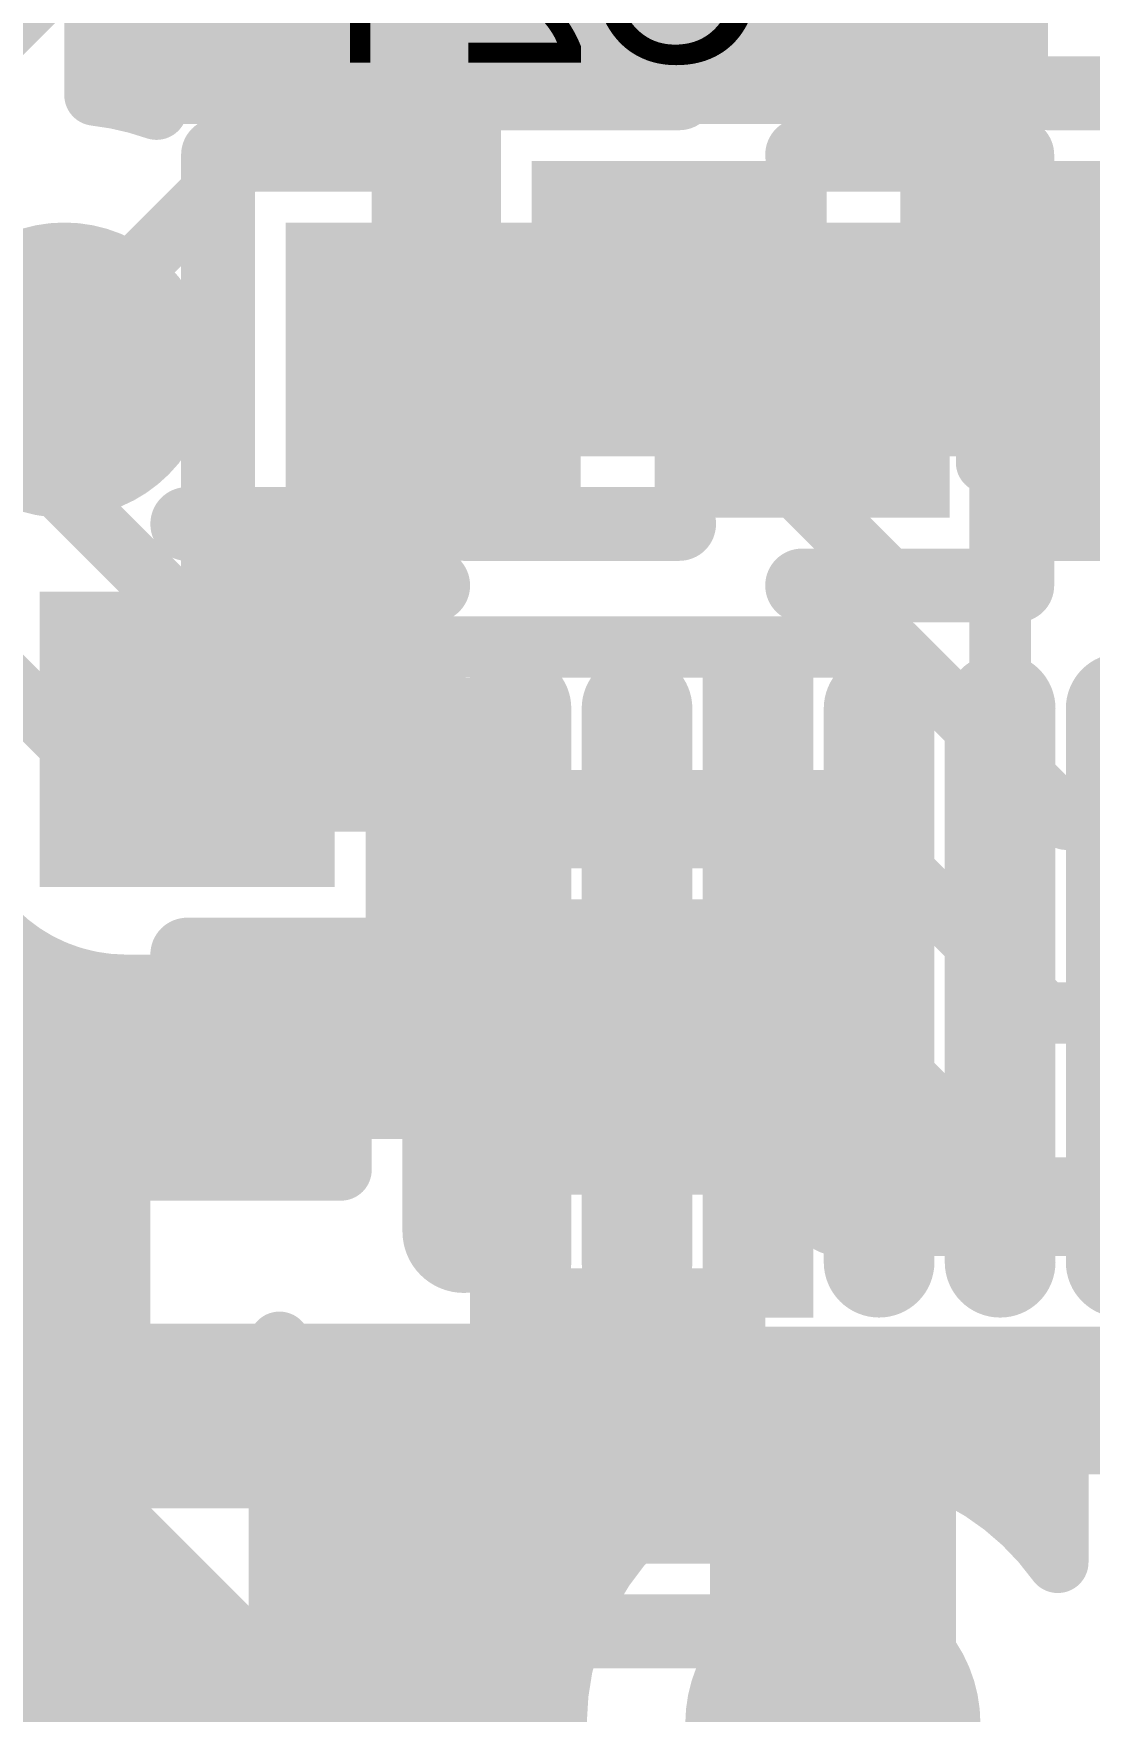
# Model space of a CAD drawing. Header units: millimetres. Extents: x 1.9 to 5.81, y 3 to 5.61.
# Drawn here: x 3.535 to 3.7067, y 3.872 to 4.1447 of the extents above; entities that cross this region are included whole.
import ezdxf

# ---------------------------------------------------------------- set-up
doc = ezdxf.new("R2010")
doc.units = ezdxf.units.MM
doc.header["$MEASUREMENT"] = 0
for name, color, linetype in [('BottomLayer', 5, 'Continuous'), ('BottomOverlay', 54, 'Continuous'), ('BottomPaste', 16, 'Continuous'), ('BottomSolder', 6, 'Continuous'), ('MultiLayer', 9, 'Continuous'), ('TopLayer', 1, 'Continuous'), ('TopOverlay', 2, 'Continuous'), ('TopPaste', 8, 'Continuous'), ('TopSolder', 216, 'Continuous')]:
    doc.layers.add(name, color=color, linetype=linetype)

msp = doc.modelspace()

# ---------------------------------------------------------------- linework, layer by layer
at = {"layer": 'BottomLayer'}
for points, const_width in [([(3.55, 4.13387), (3.55, 4.374)], 0.01), ([(3.6, 4.09), (3.6, 4.26)], 0.01), ([(3.545, 4.13472), (3.545, 4.23)], 0.01), ([(3.56, 4.135), (3.56, 4.215)], 0.01), ([(3.57, 4.135), (3.57, 4.215)], 0.01), ([(3.58, 4.135), (3.58, 4.215)], 0.01), ([(3.59, 4.135), (3.59, 4.215)], 0.01), ([(3.6, 4.135), (3.6, 4.215)], 0.01), ([(3.61, 4.135), (3.61, 4.215)], 0.01), ([(3.62, 4.135), (3.62, 4.215)], 0.01), ([(3.63, 4.135), (3.63, 4.215)], 0.01), ([(3.64, 4.135), (3.64, 4.215)], 0.01), ([(3.65, 4.135), (3.65, 4.215)], 0.01), ([(3.66, 4.135), (3.66, 4.215)], 0.01), ([(3.67, 4.135), (3.67, 4.20757)], 0.01), ([(3.68, 4.135), (3.68, 4.19757)], 0.01), ([(3.69, 4.135), (3.69, 4.18757)], 0.01), ([(3.695, 4.135), (3.695, 4.16)], 0.01), ([(3.545, 4.14), (3.695, 4.14)], 0.01), ([(3.555, 4.135), (3.615, 4.135)], 0.01), ([(3.6, 4.09), (3.6, 4.13)], 0.02), ([(3.615, 4.135), (3.645, 4.135)], 0.01), ([(3.615, 4.135), (3.645, 4.135)], 0.01), ([(3.645, 4.135), (3.695, 4.135)], 0.01), ([(3.54, 4.07), (3.54, 4.09)], 0.01), ([(3.66, 4.09), (3.74, 4.09)], 0.01), ([(3.49, 4.08), (3.55, 4.02)], 0.01), ([(3.54, 4.07), (3.565, 4.045)], 0.01), ([(3.565, 4.045), (3.675, 4.045)], 0.01), ([(3.675, 4.045), (3.70299, 4.01701)], 0.01), ([(3.55, 4.02), (3.665, 4.02)], 0.01), ([(3.665, 4.02), (3.69949, 3.98551)], 0.01), ([(3.70299, 4.01701), (3.74756, 4.01701)], 0.01), ([(3.54, 3.96), (3.54, 3.99172)], 0.01), ([(3.3861, 3.99), (3.55, 3.99)], 0.01), ([(3.55, 3.99), (3.585, 3.99)], 0.01), ([(3.55, 3.99), (3.585, 3.99)], 0.01), ([(3.55, 3.96), (3.55, 3.99)], 0.01), ([(3.57, 3.98), (3.6577, 3.98)], 0.03), ([(3.56, 3.96), (3.56, 3.99)], 0.01), ([(3.57, 3.96), (3.57, 3.99)], 0.01), ([(3.58, 3.96), (3.58, 3.99)], 0.01), ([(3.585, 3.965), (3.585, 3.99)], 0.01), ([(3.6577, 3.98), (3.675, 3.9627)], 0.03), ([(3.69949, 3.98551), (3.74756, 3.98551)], 0.01), ([(3.59, 3.98), (3.63, 3.98)], 0.02), ([(3.39123, 3.98), (3.585, 3.98)], 0.01), ([(3.39408, 3.97), (3.585, 3.97)], 0.01), ([(3.675, 3.96757), (3.67826, 3.96431)], 0.01), ([(3.585, 3.96), (3.585, 3.965)], 0.01), ([(3.585, 3.96), (3.585, 3.965)], 0.01), ([(3.675, 3.95952), (3.675, 3.965)], 0.01), ([(3.675, 3.95952), (3.675, 3.965)], 0.01), ([(3.68, 3.95952), (3.68, 3.9627)], 0.01), ([(3.39657, 3.96), (3.585, 3.96)], 0.01), ([(3.675, 3.96), (3.6837, 3.96)], 0.01), ([(3.675, 3.95952), (3.68451, 3.95952)], 0.01), ([(3.66598, 3.95402), (3.86402, 3.95402)], 0.016), ([(3.38, 3.92), (3.63, 3.92)], 0.03), ([(3.64252, 3.92252), (3.85748, 3.92252)], 0.024), ([(3.665, 3.87), (3.665, 3.91)], 0.04), ([(3.33, 3.88), (3.585, 3.88)], 0.012), ([(3.585, 3.88), (3.63697, 3.82803)], 0.012)]:
    msp.add_lwpolyline(points, dxfattribs=dict(at, const_width=const_width))
for points, const_width in [([(3.5425, 4.14, 1), (3.5475, 4.14, 1)], 0.005), ([(3.6925, 4.14, 1), (3.6975, 4.14, 1)], 0.005), ([(3.5425, 4.13472, 1), (3.5475, 4.13472, 1)], 0.005), ([(3.5425, 4.13472, 1), (3.5475, 4.13472, 1)], 0.005), ([(3.5475, 4.13387, 1), (3.5525, 4.13387, 1)], 0.005), ([(3.5525, 4.135, 1), (3.5575, 4.135, 1)], 0.005), ([(3.5575, 4.135, 1), (3.5625, 4.135, 1)], 0.005), ([(3.5675, 4.135, 1), (3.5725, 4.135, 1)], 0.005), ([(3.5775, 4.135, 1), (3.5825, 4.135, 1)], 0.005), ([(3.5875, 4.135, 1), (3.5925, 4.135, 1)], 0.005), ([(3.595, 4.13, 1), (3.605, 4.13, 1)], 0.01), ([(3.5975, 4.135, 1), (3.6025, 4.135, 1)], 0.005), ([(3.6075, 4.135, 1), (3.6125, 4.135, 1)], 0.005), ([(3.6125, 4.135, 1), (3.6175, 4.135, 1)], 0.005), ([(3.6125, 4.135, 1), (3.6175, 4.135, 1)], 0.005), ([(3.6125, 4.135, 1), (3.6175, 4.135, 1)], 0.005), ([(3.6175, 4.135, 1), (3.6225, 4.135, 1)], 0.005), ([(3.6275, 4.135, 1), (3.6325, 4.135, 1)], 0.005), ([(3.6375, 4.135, 1), (3.6425, 4.135, 1)], 0.005), ([(3.6425, 4.135, 1), (3.6475, 4.135, 1)], 0.005), ([(3.6425, 4.135, 1), (3.6475, 4.135, 1)], 0.005), ([(3.6425, 4.135, 1), (3.6475, 4.135, 1)], 0.005), ([(3.6475, 4.135, 1), (3.6525, 4.135, 1)], 0.005), ([(3.6575, 4.135, 1), (3.6625, 4.135, 1)], 0.005), ([(3.6675, 4.135, 1), (3.6725, 4.135, 1)], 0.005), ([(3.6775, 4.135, 1), (3.6825, 4.135, 1)], 0.005), ([(3.6875, 4.135, 1), (3.6925, 4.135, 1)], 0.005), ([(3.6925, 4.135, 1), (3.6975, 4.135, 1)], 0.005), ([(3.6925, 4.135, 1), (3.6975, 4.135, 1)], 0.005), ([(3.5525, 4.13243, 1), (3.5575, 4.13243, 1)], 0.005), ([(3.53, 4.09, 1), (3.55, 4.09, 1)], 0.02), ([(3.595, 4.09, 1), (3.605, 4.09, 1)], 0.01), ([(3.5375, 4.09, 1), (3.5425, 4.09, 1)], 0.005), ([(3.5975, 4.09, 1), (3.6025, 4.09, 1)], 0.005), ([(3.6575, 4.09, 1), (3.6625, 4.09, 1)], 0.005), ([(3.5375, 4.07, 1), (3.5425, 4.07, 1)], 0.005), ([(3.5375, 4.07, 1), (3.5425, 4.07, 1)], 0.005), ([(3.5625, 4.045, 1), (3.5675, 4.045, 1)], 0.005), ([(3.5625, 4.045, 1), (3.5675, 4.045, 1)], 0.005), ([(3.6725, 4.045, 1), (3.6775, 4.045, 1)], 0.005), ([(3.6725, 4.045, 1), (3.6775, 4.045, 1)], 0.005), ([(3.5475, 4.02, 1), (3.5525, 4.02, 1)], 0.005), ([(3.5475, 4.02, 1), (3.5525, 4.02, 1)], 0.005), ([(3.6625, 4.02, 1), (3.6675, 4.02, 1)], 0.005), ([(3.6625, 4.02, 1), (3.6675, 4.02, 1)], 0.005), ([(3.70049, 4.01701, 1), (3.70549, 4.01701, 1)], 0.005), ([(3.70049, 4.01701, 1), (3.70549, 4.01701, 1)], 0.005), ([(3.5275, 3.99764, 1), (3.5325, 3.99764, 1)], 0.005), ([(3.5375, 3.99172, 1), (3.5425, 3.99172, 1)], 0.005), ([(3.5475, 3.99, 1), (3.5525, 3.99, 1)], 0.005), ([(3.5475, 3.99, 1), (3.5525, 3.99, 1)], 0.005), ([(3.5475, 3.99, 1), (3.5525, 3.99, 1)], 0.005), ([(3.5475, 3.99, 1), (3.5525, 3.99, 1)], 0.005), ([(3.5475, 3.99, 1), (3.5525, 3.99, 1)], 0.005), ([(3.5475, 3.99, 1), (3.5525, 3.99, 1)], 0.005), ([(3.5625, 3.98, 1), (3.5775, 3.98, 1)], 0.015), ([(3.5575, 3.99, 1), (3.5625, 3.99, 1)], 0.005), ([(3.5675, 3.99, 1), (3.5725, 3.99, 1)], 0.005), ([(3.5775, 3.99, 1), (3.5825, 3.99, 1)], 0.005), ([(3.5825, 3.99, 1), (3.5875, 3.99, 1)], 0.005), ([(3.5825, 3.99, 1), (3.5875, 3.99, 1)], 0.005), ([(3.5825, 3.99, 1), (3.5875, 3.99, 1)], 0.005), ([(3.6502, 3.98, 1), (3.6652, 3.98, 1)], 0.015), ([(3.6502, 3.98, 1), (3.6652, 3.98, 1)], 0.015), ([(3.69699, 3.98551, 1), (3.70199, 3.98551, 1)], 0.005), ([(3.69699, 3.98551, 1), (3.70199, 3.98551, 1)], 0.005), ([(3.585, 3.98, 1), (3.595, 3.98, 1)], 0.01), ([(3.625, 3.98, 1), (3.635, 3.98, 1)], 0.01), ([(3.5825, 3.98, 1), (3.5875, 3.98, 1)], 0.005), ([(3.6675, 3.9627, 1), (3.6825, 3.9627, 1)], 0.015), ([(3.5825, 3.97, 1), (3.5875, 3.97, 1)], 0.005), ([(3.6725, 3.96757, 1), (3.6775, 3.96757, 1)], 0.005), ([(3.5825, 3.965, 1), (3.5875, 3.965, 1)], 0.005), ([(3.5825, 3.965, 1), (3.5875, 3.965, 1)], 0.005), ([(3.5825, 3.965, 1), (3.5875, 3.965, 1)], 0.005), ([(3.6725, 3.965, 1), (3.6775, 3.965, 1)], 0.005), ([(3.6725, 3.965, 1), (3.6775, 3.965, 1)], 0.005), ([(3.67576, 3.96431, 1), (3.68076, 3.96431, 1)], 0.005), ([(3.67576, 3.96431, 1), (3.68076, 3.96431, 1)], 0.005), ([(3.67577, 3.9643, 1), (3.68077, 3.9643, 1)], 0.005), ([(3.6775, 3.9627, 1), (3.6825, 3.9627, 1)], 0.005), ([(3.5275, 3.96, 1), (3.5325, 3.96, 1)], 0.005), ([(3.5375, 3.96, 1), (3.5425, 3.96, 1)], 0.005), ([(3.5475, 3.96, 1), (3.5525, 3.96, 1)], 0.005), ([(3.5575, 3.96, 1), (3.5625, 3.96, 1)], 0.005), ([(3.5675, 3.96, 1), (3.5725, 3.96, 1)], 0.005), ([(3.5775, 3.96, 1), (3.5825, 3.96, 1)], 0.005), ([(3.5825, 3.96, 1), (3.5875, 3.96, 1)], 0.005), ([(3.5825, 3.96, 1), (3.5875, 3.96, 1)], 0.005), ([(3.5825, 3.96, 1), (3.5875, 3.96, 1)], 0.005), ([(3.6725, 3.96, 1), (3.6775, 3.96, 1)], 0.005), ([(3.6725, 3.95952, 1), (3.6775, 3.95952, 1)], 0.005), ([(3.6725, 3.95952, 1), (3.6775, 3.95952, 1)], 0.005), ([(3.6725, 3.95952, 1), (3.6775, 3.95952, 1)], 0.005), ([(3.6775, 3.95952, 1), (3.6825, 3.95952, 1)], 0.005), ([(3.6812, 3.96, 1), (3.6862, 3.96, 1)], 0.005), ([(3.68201, 3.95952, 1), (3.68701, 3.95952, 1)], 0.005), ([(3.68201, 3.95952, 1), (3.68701, 3.95952, 1)], 0.005), ([(3.68201, 3.95952, 1), (3.68701, 3.95952, 1)], 0.005), ([(3.66198, 3.95402, 1), (3.66998, 3.95402, 1)], 0.008), ([(3.6225, 3.92, 1), (3.6375, 3.92, 1)], 0.015), ([(3.63652, 3.92252, 1), (3.64852, 3.92252, 1)], 0.012), ([(3.655, 3.91, 1), (3.675, 3.91, 1)], 0.02), ([(3.655, 3.87, 1), (3.675, 3.87, 1)], 0.02), ([(3.655, 3.87, 1), (3.675, 3.87, 1)], 0.02), ([(3.582, 3.88, 1), (3.588, 3.88, 1)], 0.006), ([(3.582, 3.88, 1), (3.588, 3.88, 1)], 0.006)]:
    msp.add_lwpolyline(points, format="xyb", close=True, dxfattribs=dict(at, const_width=const_width))
at = {"layer": 'BottomLayer', "const_width": 0.01}
for points in [[(3.545, 4.13472, -0.057186), (3.555, 4.13243)], [(3.55, 3.99, -0.19906), (3.52877, 3.9988)], [(3.55, 3.99, -0.198912), (3.52879, 3.99879)], [(3.68451, 3.95952, -0.065891), (3.67826, 3.96431)], [(3.68451, 3.95952, -0.065748), (3.67827, 3.9643)]]:
    msp.add_lwpolyline(points, format="xyb", dxfattribs=at)
at = {"layer": 'BottomLayer'}
for points in [[(3.62, 4.11), (3.58, 4.11), (3.62, 4.07), (3.58, 4.07)], [(3.68, 4.11), (3.64, 4.11), (3.68, 4.07), (3.64, 4.07)], [(3.65, 3.96), (3.65, 4), (3.61, 3.96), (3.61, 4)], [(3.65, 3.9), (3.65, 3.94), (3.61, 3.9), (3.61, 3.94)]]:
    msp.add_solid(points, dxfattribs=at)
at = {"layer": 'BottomOverlay'}
for points, const_width in [([(3.69, 4.075), (3.69, 4.275)], 0.01), ([(3.565, 4.125), (3.6, 4.125)], 0.012), ([(3.565, 4.055), (3.565, 4.125)], 0.012), ([(3.66, 4.125), (3.695, 4.125)], 0.012), ([(3.695, 4.055), (3.695, 4.125)], 0.012), ([(3.69, 4.075), (3.79, 4.075)], 0.01), ([(3.565, 4.055), (3.6, 4.055)], 0.012), ([(3.66, 4.055), (3.695, 4.055)], 0.012), ([(3.595, 3.98), (3.595, 4.015)], 0.012), ([(3.595, 4.015), (3.665, 4.015)], 0.012), ([(3.665, 3.98), (3.665, 4.015)], 0.012), ([(3.595, 3.885), (3.595, 3.92)], 0.012), ([(3.665, 3.885), (3.665, 3.92)], 0.012), ([(3.595, 3.885), (3.665, 3.885)], 0.012)]:
    msp.add_lwpolyline(points, dxfattribs=dict(at, const_width=const_width))
for points, const_width in [([(3.562, 4.125, 1), (3.568, 4.125, 1)], 0.006), ([(3.562, 4.125, 1), (3.568, 4.125, 1)], 0.006), ([(3.597, 4.125, 1), (3.603, 4.125, 1)], 0.006), ([(3.657, 4.125, 1), (3.663, 4.125, 1)], 0.006), ([(3.692, 4.125, 1), (3.698, 4.125, 1)], 0.006), ([(3.692, 4.125, 1), (3.698, 4.125, 1)], 0.006), ([(3.6875, 4.075, 1), (3.6925, 4.075, 1)], 0.005), ([(3.6875, 4.075, 1), (3.6925, 4.075, 1)], 0.005), ([(3.562, 4.055, 1), (3.568, 4.055, 1)], 0.006), ([(3.562, 4.055, 1), (3.568, 4.055, 1)], 0.006), ([(3.597, 4.055, 1), (3.603, 4.055, 1)], 0.006), ([(3.657, 4.055, 1), (3.663, 4.055, 1)], 0.006), ([(3.692, 4.055, 1), (3.698, 4.055, 1)], 0.006), ([(3.692, 4.055, 1), (3.698, 4.055, 1)], 0.006), ([(3.592, 4.015, 1), (3.598, 4.015, 1)], 0.006), ([(3.592, 4.015, 1), (3.598, 4.015, 1)], 0.006), ([(3.662, 4.015, 1), (3.668, 4.015, 1)], 0.006), ([(3.662, 4.015, 1), (3.668, 4.015, 1)], 0.006), ([(3.592, 3.98, 1), (3.598, 3.98, 1)], 0.006), ([(3.662, 3.98, 1), (3.668, 3.98, 1)], 0.006), ([(3.592, 3.92, 1), (3.598, 3.92, 1)], 0.006), ([(3.662, 3.92, 1), (3.668, 3.92, 1)], 0.006), ([(3.592, 3.885, 1), (3.598, 3.885, 1)], 0.006), ([(3.592, 3.885, 1), (3.598, 3.885, 1)], 0.006), ([(3.662, 3.885, 1), (3.668, 3.885, 1)], 0.006), ([(3.662, 3.885, 1), (3.668, 3.885, 1)], 0.006)]:
    msp.add_lwpolyline(points, format="xyb", close=True, dxfattribs=dict(at, const_width=const_width))
at = {"layer": 'BottomPaste'}
for points in [[(3.62, 4.11), (3.58, 4.11), (3.62, 4.07), (3.58, 4.07)], [(3.62, 4.11), (3.58, 4.11), (3.62, 4.07), (3.58, 4.07)], [(3.68, 4.11), (3.64, 4.11), (3.68, 4.07), (3.64, 4.07)], [(3.68, 4.11), (3.64, 4.11), (3.68, 4.07), (3.64, 4.07)], [(3.65, 3.96), (3.65, 4), (3.61, 3.96), (3.61, 4)], [(3.65, 3.96), (3.65, 4), (3.61, 3.96), (3.61, 4)], [(3.65, 3.9), (3.65, 3.94), (3.61, 3.9), (3.61, 3.94)], [(3.65, 3.9), (3.65, 3.94), (3.61, 3.9), (3.61, 3.94)]]:
    msp.add_solid(points, dxfattribs=at)
at = {"layer": 'BottomSolder', "const_width": 0.024}
for points in [[(3.528, 4.09, 1), (3.552, 4.09, 1)], [(3.528, 4.09, 1), (3.552, 4.09, 1)], [(3.653, 3.87, 1), (3.677, 3.87, 1)], [(3.653, 3.87, 1), (3.677, 3.87, 1)]]:
    msp.add_lwpolyline(points, format="xyb", close=True, dxfattribs=at)
at = {"layer": 'BottomSolder'}
for points in [[(3.624, 4.114), (3.576, 4.114), (3.624, 4.066), (3.576, 4.066)], [(3.624, 4.114), (3.576, 4.114), (3.624, 4.066), (3.576, 4.066)], [(3.684, 4.114), (3.636, 4.114), (3.684, 4.066), (3.636, 4.066)], [(3.684, 4.114), (3.636, 4.114), (3.684, 4.066), (3.636, 4.066)], [(3.654, 3.956), (3.654, 4.004), (3.606, 3.956), (3.606, 4.004)], [(3.654, 3.956), (3.654, 4.004), (3.606, 3.956), (3.606, 4.004)], [(3.654, 3.896), (3.654, 3.944), (3.606, 3.896), (3.606, 3.944)], [(3.654, 3.896), (3.654, 3.944), (3.606, 3.896), (3.606, 3.944)]]:
    msp.add_solid(points, dxfattribs=at)
at = {"layer": 'MultiLayer', "const_width": 0.02}
for points in [[(3.53, 4.09, 1), (3.55, 4.09, 1)], [(3.655, 3.87, 1), (3.675, 3.87, 1)]]:
    msp.add_lwpolyline(points, format="xyb", close=True, dxfattribs=at)
at = {"layer": 'TopLayer'}
for points, const_width in [([(3.485, 4.1), (3.56, 4.175)], 0.01), ([(3.545, 4.1), (3.595, 4.15)], 0.01), ([(3.6922, 3.99), (3.6922, 4.09779)], 0.01), ([(3.64, 4.09), (3.67252, 4.05748)], 0.01), ([(3.67252, 3.99), (3.67252, 4.05748)], 0.01), ([(3.56, 4.03), (3.605, 4.03)], 0.02), ([(3.605, 3.95), (3.605, 4.03)], 0.02), ([(3.61347, 3.945), (3.61347, 4.035)], 0.01), ([(3.63315, 3.945), (3.63315, 4.035)], 0.01), ([(3.67252, 3.945), (3.67252, 4.035)], 0.01), ([(3.6922, 3.945), (3.6922, 4.035)], 0.01), ([(3.45, 3.995), (3.59, 3.855)], 0.02), ([(3.575, 3.855), (3.575, 3.93197)], 0.01), ([(3.58, 3.84354), (3.58, 3.92551)], 0.01), ([(3.7, 3.915), (3.71189, 3.92689)], 0.01), ([(3.575, 3.92), (3.58697, 3.92)], 0.01), ([(3.59, 3.83062), (3.59, 3.91838)], 0.01), ([(3.545, 3.915), (3.7, 3.915)], 0.01), ([(3.6, 3.335), (3.6, 3.91536)], 0.01), ([(3.61, 3.335), (3.61, 3.9152)], 0.01), ([(3.62, 3.87), (3.62, 3.91572)], 0.01), ([(3.62283, 3.915), (3.63315, 3.915)], 0.01), ([(3.63, 3.89828), (3.63, 3.915)], 0.01), ([(3.63315, 3.915), (3.665, 3.915)], 0.01), ([(3.64, 3.90742), (3.64, 3.915)], 0.01), ([(3.665, 3.915), (3.67252, 3.915)], 0.01), ([(3.67252, 3.915), (3.68283, 3.915)], 0.01), ([(3.69, 3.90742), (3.69, 3.91508)], 0.01), ([(3.7, 3.89828), (3.7, 3.91603)], 0.01), ([(3.70158, 3.89622), (3.70158, 3.9165)], 0.01), ([(3.575, 3.91), (3.64438, 3.91)], 0.01), ([(3.68562, 3.91), (3.70158, 3.91)], 0.01), ([(3.575, 3.9), (3.63146, 3.9)], 0.01), ([(3.69854, 3.9), (3.70158, 3.9)], 0.01), ([(3.575, 3.89), (3.62469, 3.89)], 0.01), ([(3.575, 3.88), (3.62113, 3.88)], 0.01), ([(3.47, 3.87), (3.56, 3.87)], 0.02), ([(3.665, 3.685), (3.665, 3.865)], 0.03), ([(3.575, 3.87), (3.62, 3.87)], 0.01), ([(3.62, 3.335), (3.62, 3.87)], 0.01)]:
    msp.add_lwpolyline(points, dxfattribs=dict(at, const_width=const_width))
for points, const_width in [([(3.53, 4.09, 1), (3.55, 4.09, 1)], 0.02), ([(3.5425, 4.1, 1), (3.5475, 4.1, 1)], 0.005), ([(3.68971, 4.09779, 1), (3.6947, 4.09779, 1)], 0.005), ([(3.6375, 4.09, 1), (3.6425, 4.09, 1)], 0.005), ([(3.67002, 4.05748, 1), (3.67502, 4.05748, 1)], 0.005), ([(3.67002, 4.05748, 1), (3.67502, 4.05748, 1)], 0.005), ([(3.555, 4.03, 1), (3.565, 4.03, 1)], 0.01), ([(3.6, 4.03, 1), (3.61, 4.03, 1)], 0.01), ([(3.6, 4.03, 1), (3.61, 4.03, 1)], 0.01), ([(3.61097, 4.035, 1), (3.61597, 4.035, 1)], 0.005), ([(3.63065, 4.035, 1), (3.63565, 4.035, 1)], 0.005), ([(3.67002, 4.035, 1), (3.67502, 4.035, 1)], 0.005), ([(3.68971, 4.035, 1), (3.6947, 4.035, 1)], 0.005), ([(3.67002, 3.99, 1), (3.67502, 3.99, 1)], 0.005), ([(3.68971, 3.99, 1), (3.6947, 3.99, 1)], 0.005), ([(3.6, 3.95, 1), (3.61, 3.95, 1)], 0.01), ([(3.61097, 3.945, 1), (3.61597, 3.945, 1)], 0.005), ([(3.63065, 3.945, 1), (3.63565, 3.945, 1)], 0.005), ([(3.67002, 3.945, 1), (3.67502, 3.945, 1)], 0.005), ([(3.68971, 3.945, 1), (3.6947, 3.945, 1)], 0.005), ([(3.5725, 3.93197, 1), (3.5775, 3.93197, 1)], 0.005), ([(3.5725, 3.93197, 1), (3.5775, 3.93197, 1)], 0.005), ([(3.5775, 3.92551, 1), (3.5825, 3.92551, 1)], 0.005), ([(3.5725, 3.92, 1), (3.5775, 3.92, 1)], 0.005), ([(3.58447, 3.92, 1), (3.58947, 3.92, 1)], 0.005), ([(3.5875, 3.91838, 1), (3.5925, 3.91838, 1)], 0.005), ([(3.5425, 3.915, 1), (3.5475, 3.915, 1)], 0.005), ([(3.5975, 3.91536, 1), (3.6025, 3.91536, 1)], 0.005), ([(3.6069, 3.91528, 1), (3.6119, 3.91528, 1)], 0.005), ([(3.6069, 3.91528, 1), (3.6119, 3.91528, 1)], 0.005), ([(3.6075, 3.9152, 1), (3.6125, 3.9152, 1)], 0.005), ([(3.6175, 3.91572, 1), (3.6225, 3.91572, 1)], 0.005), ([(3.62033, 3.9165, 1), (3.62534, 3.9165, 1)], 0.005), ([(3.62033, 3.915, 1), (3.62534, 3.915, 1)], 0.005), ([(3.62081, 3.91666, 1), (3.62581, 3.91666, 1)], 0.005), ([(3.6275, 3.915, 1), (3.6325, 3.915, 1)], 0.005), ([(3.63065, 3.915, 1), (3.63565, 3.915, 1)], 0.005), ([(3.63065, 3.915, 1), (3.63565, 3.915, 1)], 0.005), ([(3.63065, 3.915, 1), (3.63565, 3.915, 1)], 0.005), ([(3.6375, 3.915, 1), (3.6425, 3.915, 1)], 0.005), ([(3.6625, 3.915, 1), (3.6675, 3.915, 1)], 0.005), ([(3.6625, 3.915, 1), (3.6675, 3.915, 1)], 0.005), ([(3.6625, 3.915, 1), (3.6675, 3.915, 1)], 0.005), ([(3.6625, 3.915, 1), (3.6675, 3.915, 1)], 0.005), ([(3.67002, 3.915, 1), (3.67502, 3.915, 1)], 0.005), ([(3.67002, 3.915, 1), (3.67502, 3.915, 1)], 0.005), ([(3.67002, 3.915, 1), (3.67502, 3.915, 1)], 0.005), ([(3.67986, 3.91666, 1), (3.68486, 3.91666, 1)], 0.005), ([(3.68033, 3.9165, 1), (3.68533, 3.9165, 1)], 0.005), ([(3.68033, 3.915, 1), (3.68533, 3.915, 1)], 0.005), ([(3.6875, 3.91508, 1), (3.6925, 3.91508, 1)], 0.005), ([(3.6975, 3.91603, 1), (3.7025, 3.91603, 1)], 0.005), ([(3.6975, 3.915, 1), (3.7025, 3.915, 1)], 0.005), ([(3.6975, 3.915, 1), (3.7025, 3.915, 1)], 0.005), ([(3.69908, 3.9165, 1), (3.70408, 3.9165, 1)], 0.005), ([(3.69908, 3.9165, 1), (3.70408, 3.9165, 1)], 0.005), ([(3.5725, 3.91, 1), (3.5775, 3.91, 1)], 0.005), ([(3.64188, 3.91, 1), (3.64688, 3.91, 1)], 0.005), ([(3.68312, 3.91, 1), (3.68812, 3.91, 1)], 0.005), ([(3.69908, 3.91, 1), (3.70408, 3.91, 1)], 0.005), ([(3.6375, 3.90742, 1), (3.6425, 3.90742, 1)], 0.005), ([(3.6875, 3.90742, 1), (3.6925, 3.90742, 1)], 0.005), ([(3.5725, 3.9, 1), (3.5775, 3.9, 1)], 0.005), ([(3.6275, 3.89828, 1), (3.6325, 3.89828, 1)], 0.005), ([(3.62896, 3.9, 1), (3.63396, 3.9, 1)], 0.005), ([(3.69604, 3.9, 1), (3.70104, 3.9, 1)], 0.005), ([(3.6975, 3.89828, 1), (3.7025, 3.89828, 1)], 0.005), ([(3.69908, 3.9, 1), (3.70408, 3.9, 1)], 0.005), ([(3.69908, 3.89622, 1), (3.70408, 3.89622, 1)], 0.005), ([(3.69908, 3.89622, 1), (3.70408, 3.89622, 1)], 0.005), ([(3.5725, 3.89, 1), (3.5775, 3.89, 1)], 0.005), ([(3.62219, 3.89, 1), (3.62719, 3.89, 1)], 0.005), ([(3.655, 3.87, 1), (3.675, 3.87, 1)], 0.02), ([(3.5725, 3.88, 1), (3.5775, 3.88, 1)], 0.005), ([(3.61863, 3.88, 1), (3.62363, 3.88, 1)], 0.005), ([(3.555, 3.87, 1), (3.565, 3.87, 1)], 0.01), ([(3.6575, 3.865, 1), (3.6725, 3.865, 1)], 0.015), ([(3.5725, 3.87, 1), (3.5775, 3.87, 1)], 0.005), ([(3.6175, 3.87, 1), (3.6225, 3.87, 1)], 0.005), ([(3.6175, 3.87, 1), (3.6225, 3.87, 1)], 0.005), ([(3.6175, 3.87, 1), (3.6225, 3.87, 1)], 0.005)]:
    msp.add_lwpolyline(points, format="xyb", close=True, dxfattribs=dict(at, const_width=const_width))
at = {"layer": 'TopLayer', "const_width": 0.01}
for points in [[(3.6094, 3.91528, -0.297225), (3.575, 3.93197)], [(3.62283, 3.9165, -0.113912), (3.6094, 3.91528)], [(3.625, 3.84938, -0.561553), (3.665, 3.915)], [(3.63315, 3.915, -0.083764), (3.62331, 3.91666)], [(3.665, 3.915, -0.241779), (3.70158, 3.89622)], [(3.68236, 3.91666, -0.083764), (3.67252, 3.915)], [(3.70158, 3.9165, -0.160173), (3.68283, 3.9165)]]:
    msp.add_lwpolyline(points, format="xyb", dxfattribs=at)
at = {"layer": 'TopLayer'}
for points in [[(3.66, 4.12), (3.62, 4.12), (3.66, 4.08), (3.62, 4.08)], [(3.72, 4.12), (3.68, 4.12), (3.72, 4.08), (3.68, 4.08)], [(3.58, 4.05), (3.54, 4.05), (3.58, 4.01), (3.54, 4.01)], [(3.65783, 4.04), (3.64784, 4.04), (3.65783, 3.94), (3.64784, 3.94)], [(3.55, 3.98), (3.47, 3.98), (3.55, 3.88), (3.47, 3.88)]]:
    msp.add_solid(points, dxfattribs=at)
at = {"layer": 'TopOverlay', "const_width": 0.012}
for points in [[(3.605, 4.135), (3.64, 4.135)], [(3.605, 4.065), (3.605, 4.135)], [(3.7, 4.135), (3.735, 4.135)], [(3.56, 4.065), (3.595, 4.065)], [(3.595, 3.995), (3.595, 4.065)], [(3.605, 4.065), (3.64, 4.065)], [(3.7, 4.065), (3.735, 4.065)], [(3.56, 3.995), (3.595, 3.995)]]:
    msp.add_lwpolyline(points, dxfattribs=at)
at = {"layer": 'TopOverlay', "const_width": 0.006}
for points in [[(3.602, 4.135, 1), (3.608, 4.135, 1)], [(3.602, 4.135, 1), (3.608, 4.135, 1)], [(3.637, 4.135, 1), (3.643, 4.135, 1)], [(3.697, 4.135, 1), (3.703, 4.135, 1)], [(3.557, 4.065, 1), (3.563, 4.065, 1)], [(3.592, 4.065, 1), (3.598, 4.065, 1)], [(3.592, 4.065, 1), (3.598, 4.065, 1)], [(3.602, 4.065, 1), (3.608, 4.065, 1)], [(3.602, 4.065, 1), (3.608, 4.065, 1)], [(3.637, 4.065, 1), (3.643, 4.065, 1)], [(3.697, 4.065, 1), (3.703, 4.065, 1)], [(3.557, 3.995, 1), (3.563, 3.995, 1)], [(3.592, 3.995, 1), (3.598, 3.995, 1)], [(3.592, 3.995, 1), (3.598, 3.995, 1)]]:
    msp.add_lwpolyline(points, format="xyb", close=True, dxfattribs=at)
at = {"layer": 'TopPaste', "const_width": 0.01}
for points in [[(3.61347, 3.945), (3.61347, 4.035)], [(3.61347, 3.945), (3.61347, 4.035)], [(3.63315, 3.945), (3.63315, 4.035)], [(3.63315, 3.945), (3.63315, 4.035)], [(3.67252, 3.945), (3.67252, 4.035)], [(3.67252, 3.945), (3.67252, 4.035)], [(3.6922, 3.945), (3.6922, 4.035)], [(3.6922, 3.945), (3.6922, 4.035)]]:
    msp.add_lwpolyline(points, dxfattribs=at)
at = {"layer": 'TopPaste', "const_width": 0.005}
for points in [[(3.61097, 4.035, 1), (3.61597, 4.035, 1)], [(3.61097, 4.035, 1), (3.61597, 4.035, 1)], [(3.63065, 4.035, 1), (3.63565, 4.035, 1)], [(3.63065, 4.035, 1), (3.63565, 4.035, 1)], [(3.67002, 4.035, 1), (3.67502, 4.035, 1)], [(3.67002, 4.035, 1), (3.67502, 4.035, 1)], [(3.68971, 4.035, 1), (3.6947, 4.035, 1)], [(3.68971, 4.035, 1), (3.6947, 4.035, 1)], [(3.61097, 3.945, 1), (3.61597, 3.945, 1)], [(3.61097, 3.945, 1), (3.61597, 3.945, 1)], [(3.63065, 3.945, 1), (3.63565, 3.945, 1)], [(3.63065, 3.945, 1), (3.63565, 3.945, 1)], [(3.67002, 3.945, 1), (3.67502, 3.945, 1)], [(3.67002, 3.945, 1), (3.67502, 3.945, 1)], [(3.68971, 3.945, 1), (3.6947, 3.945, 1)], [(3.68971, 3.945, 1), (3.6947, 3.945, 1)]]:
    msp.add_lwpolyline(points, format="xyb", close=True, dxfattribs=at)
at = {"layer": 'TopPaste'}
for points in [[(3.66, 4.12), (3.62, 4.12), (3.66, 4.08), (3.62, 4.08)], [(3.66, 4.12), (3.62, 4.12), (3.66, 4.08), (3.62, 4.08)], [(3.72, 4.12), (3.68, 4.12), (3.72, 4.08), (3.68, 4.08)], [(3.72, 4.12), (3.68, 4.12), (3.72, 4.08), (3.68, 4.08)], [(3.58, 4.05), (3.54, 4.05), (3.58, 4.01), (3.54, 4.01)], [(3.58, 4.05), (3.54, 4.05), (3.58, 4.01), (3.54, 4.01)], [(3.65783, 4.04), (3.64784, 4.04), (3.65783, 3.94), (3.64784, 3.94)], [(3.65783, 4.04), (3.64784, 4.04), (3.65783, 3.94), (3.64784, 3.94)], [(3.55, 3.98), (3.47, 3.98), (3.55, 3.88), (3.47, 3.88)], [(3.55, 3.98), (3.47, 3.98), (3.55, 3.88), (3.47, 3.88)]]:
    msp.add_solid(points, dxfattribs=at)
at = {"layer": 'TopSolder'}
for points, const_width in [([(3.528, 4.09, 1), (3.552, 4.09, 1)], 0.024), ([(3.528, 4.09, 1), (3.552, 4.09, 1)], 0.024), ([(3.60896, 4.035, 1), (3.61796, 4.035, 1)], 0.009), ([(3.60896, 4.035, 1), (3.61796, 4.035, 1)], 0.009), ([(3.62865, 4.035, 1), (3.63765, 4.035, 1)], 0.009), ([(3.62865, 4.035, 1), (3.63765, 4.035, 1)], 0.009), ([(3.66802, 4.035, 1), (3.67702, 4.035, 1)], 0.009), ([(3.66802, 4.035, 1), (3.67702, 4.035, 1)], 0.009), ([(3.6877, 4.035, 1), (3.69671, 4.035, 1)], 0.009), ([(3.6877, 4.035, 1), (3.69671, 4.035, 1)], 0.009), ([(3.70739, 4.035, 1), (3.71639, 4.035, 1)], 0.009), ([(3.70739, 4.035, 1), (3.71639, 4.035, 1)], 0.009), ([(3.60896, 3.945, 1), (3.61796, 3.945, 1)], 0.009), ([(3.60896, 3.945, 1), (3.61796, 3.945, 1)], 0.009), ([(3.62865, 3.945, 1), (3.63765, 3.945, 1)], 0.009), ([(3.62865, 3.945, 1), (3.63765, 3.945, 1)], 0.009), ([(3.66802, 3.945, 1), (3.67702, 3.945, 1)], 0.009), ([(3.66802, 3.945, 1), (3.67702, 3.945, 1)], 0.009), ([(3.6877, 3.945, 1), (3.69671, 3.945, 1)], 0.009), ([(3.6877, 3.945, 1), (3.69671, 3.945, 1)], 0.009), ([(3.70739, 3.945, 1), (3.71639, 3.945, 1)], 0.009), ([(3.70739, 3.945, 1), (3.71639, 3.945, 1)], 0.009), ([(3.653, 3.87, 1), (3.677, 3.87, 1)], 0.024), ([(3.653, 3.87, 1), (3.677, 3.87, 1)], 0.024)]:
    msp.add_lwpolyline(points, format="xyb", close=True, dxfattribs=dict(at, const_width=const_width))
at = {"layer": 'TopSolder', "const_width": 0.018}
for points in [[(3.61347, 3.945), (3.61347, 4.035)], [(3.61347, 3.945), (3.61347, 4.035)], [(3.63315, 3.945), (3.63315, 4.035)], [(3.63315, 3.945), (3.63315, 4.035)], [(3.67252, 3.945), (3.67252, 4.035)], [(3.67252, 3.945), (3.67252, 4.035)], [(3.6922, 3.945), (3.6922, 4.035)], [(3.6922, 3.945), (3.6922, 4.035)], [(3.71189, 3.945), (3.71189, 4.035)], [(3.71189, 3.945), (3.71189, 4.035)]]:
    msp.add_lwpolyline(points, dxfattribs=at)
at = {"layer": 'TopSolder'}
for points in [[(3.664, 4.124), (3.616, 4.124), (3.664, 4.076), (3.616, 4.076)], [(3.664, 4.124), (3.616, 4.124), (3.664, 4.076), (3.616, 4.076)], [(3.724, 4.124), (3.676, 4.124), (3.724, 4.076), (3.676, 4.076)], [(3.724, 4.124), (3.676, 4.124), (3.724, 4.076), (3.676, 4.076)], [(3.584, 4.054), (3.536, 4.054), (3.584, 4.006), (3.536, 4.006)], [(3.584, 4.054), (3.536, 4.054), (3.584, 4.006), (3.536, 4.006)], [(3.66183, 4.044), (3.64384, 4.044), (3.66183, 3.936), (3.64384, 3.936)], [(3.66183, 4.044), (3.64384, 4.044), (3.66183, 3.936), (3.64384, 3.936)], [(3.554, 3.984), (3.466, 3.984), (3.554, 3.876), (3.466, 3.876)], [(3.554, 3.984), (3.466, 3.984), (3.554, 3.876), (3.466, 3.876)]]:
    msp.add_solid(points, dxfattribs=at)

# ---------------------------------------------------------------- texts
at = {"layer": 'BottomOverlay', "text_generation_flag": 2}
msp.add_text('C24', height=0.03, rotation=360, dxfattribs=at).set_placement((3.655, 4.14))

doc.saveas('drawing.dxf')
